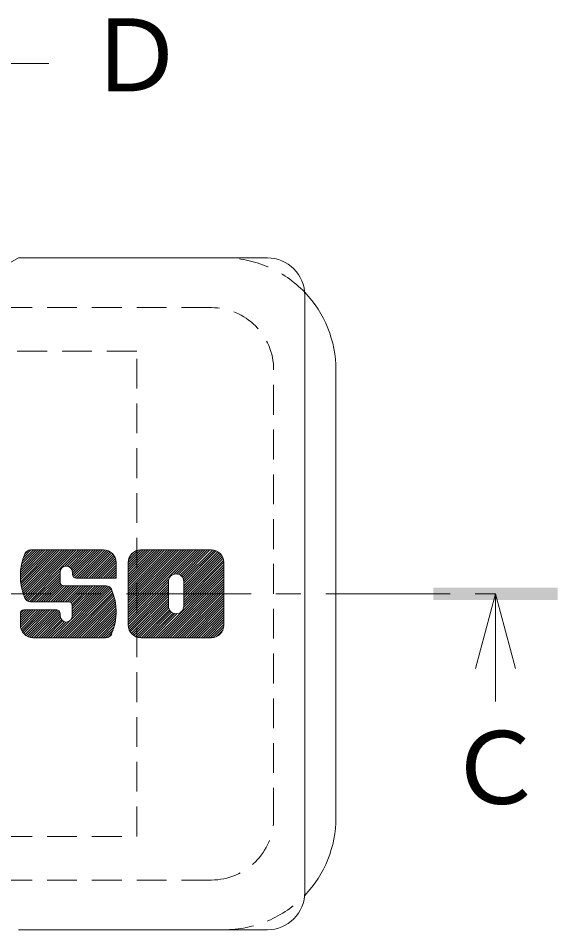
# Model space of a CAD drawing. Units: millimetres on the paper, enlarged 10 times, with parts at other scales. Extents: x -1532 to 1931, y -1938 to 1629.
# Drawn here: x 855.8 to 1072.5, y 1176.3 to 1542.6 of the extents above; entities that cross this region are included whole.
import ezdxf
from ezdxf.enums import TextEntityAlignment as Align

# ---------------------------------------------------------------- set-up
doc = ezdxf.new("R2010")
doc.units = ezdxf.units.MM
doc.header["$LTSCALE"] = 10
doc.linetypes.add('CHAIN1', pattern=[8, 5, -1, 1, -1])
doc.linetypes.add('DASHED1', pattern=[1.8, 1.2, -0.6])
for name, color, linetype, lineweight in [('D-5', 7, 'Continuous', 9), ('D-7', 6, 'Continuous', 9), ('D-8', 4, 'Continuous', 9)]:
    doc.layers.add(name, color=color, linetype=linetype, lineweight=lineweight)
doc.styles.add('ＭＳ ゴシック', font='')
doc.styles.get('ＭＳ ゴシック').set_extended_font_data('MS Gothic')

msp = doc.modelspace()

# ---------------------------------------------------------------- linework, layer by layer
at = {"layer": 'D-5', "color": 4}
for p, q in [((813.41, 1524.4), (868.11, 1524.4)), ((1047.51, 1311.29), (1039.51, 1281.29)), ((1047.51, 1311.29), (1047.51, 1268.05)), ((1047.51, 1311.29), (1055.51, 1281.29))]:
    msp.add_line(p, q, dxfattribs=at)
at = {"layer": 'D-5', "color": 4, "linetype": 'CHAIN1'}
msp.add_line((579.32, 1311.29), (1047.51, 1311.29), dxfattribs=at)
at = {"layer": 'D-5', "color": 4}
msp.add_solid([(1022.51, 1308.79), (1072.51, 1308.79), (1022.51, 1313.79), (1072.51, 1313.79)], dxfattribs=at)
at = {"layer": 'D-7'}
for p, q in [((838.42, 1436.29), (855.92, 1446.29)), ((955.91, 1446.29), (855.91, 1446.29)), ((970.91, 1191.29), (970.91, 1431.29)), ((983.41, 1221.29), (983.41, 1401.29)), ((856.68, 1318.9), (866.69, 1328.91)), ((856.68, 1317.95), (867.65, 1328.91)), ((856.72, 1319.9), (865.73, 1328.91)), ((856.72, 1317.03), (868.61, 1328.91)), ((856.8, 1316.14), (869.57, 1328.91)), ((856.81, 1320.95), (864.77, 1328.91)), ((856.9, 1315.29), (870.52, 1328.91)), ((856.95, 1322.05), (863.81, 1328.91)), ((857.03, 1314.46), (871.48, 1328.91)), ((857.17, 1323.23), (862.86, 1328.91)), ((857.19, 1313.66), (872.44, 1328.91)), ((857.37, 1312.89), (873.4, 1328.91)), ((857.48, 1324.49), (861.9, 1328.91)), ((857.58, 1312.13), (874.36, 1328.91)), ((857.81, 1311.4), (875.32, 1328.91)), ((857.9, 1325.88), (860.94, 1328.91)), ((858.05, 1310.69), (876.28, 1328.91)), ((858.32, 1309.99), (877.23, 1328.91)), ((858.5, 1327.43), (859.76, 1328.69)), ((858.61, 1309.33), (878.19, 1328.91)), ((859.03, 1308.79), (879.15, 1328.91)), ((859.58, 1308.39), (880.11, 1328.91)), ((890.11, 1328.91), (860.79, 1328.91)), ((874.57, 1322.41), (881.07, 1328.91)), ((875.54, 1322.43), (882.03, 1328.91)), ((876.26, 1322.18), (882.99, 1328.91)), ((876.81, 1321.78), (883.95, 1328.91)), ((877.24, 1321.25), (884.9, 1328.91)), ((877.51, 1320.56), (885.86, 1328.91)), ((877.58, 1319.67), (886.82, 1328.91)), ((877.62, 1318.75), (887.78, 1328.91)), ((877.94, 1318.12), (888.74, 1328.91)), ((878.49, 1317.71), (889.7, 1328.91)), ((879.33, 1317.59), (890.63, 1328.89)), ((880.29, 1317.59), (891.44, 1328.74)), ((881.25, 1317.59), (892.14, 1328.48)), ((882.21, 1317.59), (892.77, 1328.15)), ((883.16, 1317.59), (893.33, 1327.75)), ((884.12, 1317.59), (893.82, 1327.28)), ((885.08, 1317.59), (894.25, 1326.75)), ((886.04, 1317.59), (894.6, 1326.15)), ((900.03, 1323.91), (905.04, 1328.91)), ((900.03, 1322.95), (905.99, 1328.91)), ((900.03, 1321.99), (906.95, 1328.91)), ((900.03, 1321.03), (907.91, 1328.91)), ((900.03, 1320.07), (908.87, 1328.91)), ((900.03, 1319.11), (909.83, 1328.91)), ((900.03, 1318.16), (910.79, 1328.91)), ((900.03, 1317.2), (911.75, 1328.91)), ((900.03, 1316.24), (912.71, 1328.91)), ((900.03, 1315.28), (913.66, 1328.91)), ((900.03, 1314.32), (914.62, 1328.91)), ((900.03, 1313.36), (915.58, 1328.91)), ((900.03, 1312.4), (916.54, 1328.91)), ((900.03, 1311.44), (917.5, 1328.91)), ((900.03, 1310.49), (918.46, 1328.91)), ((900.03, 1309.53), (919.42, 1328.91)), ((900.03, 1308.57), (920.37, 1328.91)), ((900.03, 1307.61), (921.33, 1328.91)), ((900.03, 1306.65), (922.29, 1328.91)), ((900.03, 1305.69), (923.25, 1328.91)), ((900.03, 1304.73), (924.21, 1328.91)), ((900.03, 1303.78), (925.17, 1328.91)), ((900.03, 1302.82), (926.13, 1328.91)), ((900.03, 1301.86), (927.09, 1328.91)), ((900.15, 1324.99), (903.95, 1328.79)), ((900.87, 1326.66), (902.28, 1328.07)), ((933.38, 1328.91), (905.06, 1328.91)), ((918.28, 1319.15), (928.04, 1328.91)), ((919.39, 1319.3), (929, 1328.91)), ((920.19, 1319.14), (929.96, 1328.91)), ((920.85, 1318.84), (930.92, 1328.91)), ((921.38, 1318.42), (931.88, 1328.91)), ((921.81, 1317.89), (932.84, 1328.91)), ((922.13, 1317.25), (933.78, 1328.9)), ((922.3, 1316.46), (934.6, 1328.76)), ((922.31, 1315.51), (935.32, 1328.52)), ((922.31, 1314.55), (935.96, 1328.2)), ((922.31, 1313.59), (936.53, 1327.81)), ((922.31, 1312.63), (937.03, 1327.35)), ((922.31, 1311.67), (937.46, 1326.83)), ((922.31, 1310.71), (937.83, 1326.24)), ((887, 1317.59), (894.89, 1325.47)), ((887.96, 1317.59), (895.08, 1324.71)), ((888.92, 1317.59), (895.15, 1323.82)), ((889.87, 1317.59), (895.15, 1322.86)), ((895.15, 1323.88), (895.15, 1317.59)), ((900.03, 1298.71), (900.03, 1323.88)), ((922.31, 1309.76), (938.12, 1325.57)), ((922.31, 1308.8), (938.33, 1324.82)), ((922.31, 1307.84), (938.41, 1323.95)), ((922.31, 1306.88), (938.41, 1322.99)), ((938.41, 1323.88), (938.41, 1298.71)), ((860.28, 1308.13), (872.67, 1320.51)), ((861.19, 1308.08), (872.61, 1319.5)), ((872.61, 1316.01), (872.61, 1319.99)), ((877.58, 1319.1), (877.58, 1319.99)), ((890.83, 1317.59), (895.15, 1321.9)), ((891.79, 1317.59), (895.15, 1320.94)), ((892.75, 1317.59), (895.15, 1319.98)), ((893.71, 1317.59), (895.15, 1319.02)), ((911.02, 1293.67), (938.41, 1321.07)), ((911.98, 1293.67), (938.41, 1320.11)), ((912.94, 1293.67), (938.41, 1319.15)), ((922.27, 1305.88), (938.41, 1322.03)), ((862.15, 1308.08), (872.61, 1318.54)), ((863.11, 1308.08), (872.61, 1317.58)), ((864.07, 1308.08), (872.61, 1316.62)), ((865.03, 1308.08), (872.65, 1315.7)), ((879.09, 1317.59), (895.15, 1317.59)), ((894.67, 1317.59), (895.15, 1318.06)), ((900.03, 1300.9), (916.28, 1317.15)), ((900.03, 1299.94), (916.14, 1316.05)), ((900.03, 1298.98), (916.14, 1315.09)), ((913.9, 1293.67), (938.41, 1318.19)), ((914.85, 1293.67), (938.41, 1317.24)), ((915.81, 1293.67), (938.41, 1316.28)), ((916.14, 1306.37), (916.14, 1316.22)), ((916.77, 1293.67), (938.41, 1315.32)), ((922.31, 1306.37), (922.31, 1316.22)), ((865.98, 1308.08), (872.96, 1315.05)), ((866.94, 1308.08), (873.5, 1314.64)), ((867.9, 1308.08), (874.33, 1314.5)), ((868.86, 1308.08), (875.29, 1314.5)), ((869.82, 1308.08), (876.24, 1314.5)), ((870.76, 1293.67), (891.53, 1314.45)), ((870.78, 1308.08), (877.2, 1314.5)), ((871.71, 1293.67), (892.23, 1314.19)), ((871.74, 1308.08), (878.16, 1314.5)), ((872.67, 1293.67), (892.79, 1313.79)), ((872.69, 1308.08), (879.12, 1314.5)), ((873.63, 1293.67), (893.21, 1313.25)), ((873.65, 1308.08), (880.08, 1314.5)), ((874.12, 1314.5), (891.03, 1314.5)), ((874.59, 1293.67), (893.5, 1312.59)), ((874.61, 1308.08), (881.04, 1314.5)), ((875.55, 1293.67), (893.77, 1311.89)), ((875.57, 1308.08), (882, 1314.5)), ((876.45, 1308), (882.96, 1314.5)), ((877.01, 1300.88), (890.62, 1314.5)), ((877.05, 1307.64), (883.91, 1314.5)), ((877.42, 1307.05), (884.87, 1314.5)), ((877.5, 1306.17), (885.83, 1314.5)), ((877.5, 1305.21), (886.79, 1314.5)), ((877.5, 1304.25), (887.75, 1314.5)), ((877.5, 1303.29), (888.71, 1314.5)), ((877.5, 1302.33), (889.67, 1314.5)), ((900.07, 1298.06), (916.14, 1314.13)), ((900.24, 1297.27), (916.14, 1313.17)), ((900.5, 1296.58), (916.14, 1312.21)), ((917.73, 1293.67), (938.41, 1314.36)), ((918.69, 1293.67), (938.41, 1313.4)), ((919.65, 1293.67), (938.41, 1312.44)), ((920.61, 1293.67), (938.41, 1311.48)), ((875.99, 1308.08), (860.79, 1308.08)), ((876.51, 1293.67), (894.01, 1311.18)), ((877.47, 1293.67), (894.24, 1310.45)), ((878.42, 1293.67), (894.45, 1309.7)), ((879.38, 1293.67), (894.63, 1308.92)), ((880.34, 1293.67), (894.79, 1308.12)), ((900.84, 1295.96), (916.14, 1311.26)), ((901.26, 1295.42), (916.14, 1310.3)), ((901.73, 1294.93), (916.14, 1309.34)), ((902.28, 1294.52), (916.14, 1308.38)), ((921.56, 1293.67), (938.41, 1310.52)), ((922.52, 1293.67), (938.41, 1309.57)), ((923.48, 1293.67), (938.41, 1308.61)), ((856.67, 1302.6), (858.98, 1304.91)), ((856.67, 1301.64), (859.94, 1304.91)), ((856.67, 1300.68), (860.9, 1304.91)), ((856.67, 1299.73), (861.86, 1304.91)), ((856.67, 1298.77), (862.81, 1304.91)), ((856.68, 1303.57), (858.01, 1304.9)), ((856.74, 1297.88), (863.77, 1304.91)), ((856.94, 1297.11), (864.73, 1304.91)), ((857.22, 1296.43), (865.69, 1304.91)), ((857.58, 1295.83), (866.65, 1304.91)), ((858, 1295.3), (867.61, 1304.91)), ((858.18, 1304.91), (871.19, 1304.91)), ((858.49, 1294.83), (868.57, 1304.91)), ((859.05, 1294.43), (869.52, 1304.91)), ((859.68, 1294.1), (870.48, 1304.91)), ((860.39, 1293.85), (871.42, 1304.89)), ((861.2, 1293.7), (872.1, 1304.6)), ((862.13, 1293.67), (872.53, 1304.08)), ((877.5, 1306.57), (877.5, 1302.34)), ((881.3, 1293.67), (894.92, 1307.29)), ((882.26, 1293.67), (895.02, 1306.44)), ((883.22, 1293.67), (895.1, 1305.55)), ((884.18, 1293.67), (895.14, 1304.64)), ((902.89, 1294.17), (916.14, 1307.42)), ((903.58, 1293.9), (916.14, 1306.46)), ((904.36, 1293.72), (916.24, 1305.6)), ((905.27, 1293.67), (916.51, 1304.91)), ((906.23, 1293.67), (916.9, 1304.35)), ((924.44, 1293.67), (938.41, 1307.65)), ((925.4, 1293.67), (938.41, 1306.69)), ((926.36, 1293.67), (938.41, 1305.73)), ((927.32, 1293.67), (938.41, 1304.77)), ((856.67, 1303.4), (856.67, 1298.71)), ((863.09, 1293.67), (872.7, 1303.29)), ((864.05, 1293.67), (872.7, 1302.33)), ((865, 1293.67), (872.84, 1301.51)), ((865.96, 1293.67), (873.18, 1300.89)), ((869.8, 1293.67), (876.55, 1300.42)), ((872.7, 1303.4), (872.7, 1302.34)), ((885.14, 1293.67), (895.14, 1303.68)), ((886.09, 1293.67), (895.1, 1302.68)), ((887.05, 1293.67), (895.01, 1301.64)), ((888.01, 1293.67), (894.87, 1300.53)), ((907.18, 1293.67), (917.4, 1303.89)), ((908.14, 1293.67), (918.01, 1303.54)), ((909.1, 1293.67), (918.75, 1303.32)), ((910.06, 1293.67), (919.71, 1303.33)), ((928.28, 1293.67), (938.41, 1303.81)), ((929.23, 1293.67), (938.41, 1302.86)), ((930.19, 1293.67), (938.41, 1301.9)), ((931.15, 1293.67), (938.41, 1300.94)), ((866.92, 1293.67), (873.66, 1300.41)), ((867.88, 1293.67), (874.28, 1300.08)), ((868.84, 1293.67), (875.1, 1299.94)), ((888.97, 1293.67), (894.65, 1299.35)), ((889.93, 1293.67), (894.34, 1298.09)), ((932.11, 1293.67), (938.41, 1299.98)), ((933.07, 1293.67), (938.41, 1299.02)), ((934.08, 1293.72), (938.37, 1298.01)), ((891.03, 1293.67), (861.71, 1293.67)), ((890.89, 1293.67), (893.92, 1296.7)), ((892.07, 1293.9), (893.32, 1295.15)), ((933.38, 1293.67), (905.06, 1293.67)), ((935.41, 1294.1), (937.99, 1296.67)), ((855.92, 1176.29), (955.91, 1176.29))]:
    msp.add_line(p, q, dxfattribs=at)
at = {"layer": 'D-7', "linetype": 'DASHED1'}
for p, q in [((933.41, 1426.29), (813.41, 1426.29)), ((958.41, 1221.29), (958.41, 1401.29)), ((933.41, 1196.29), (813.41, 1196.29))]:
    msp.add_line(p, q, dxfattribs=at)
for centre, radius, start, end in [((938.41, 1401.29), 45, 43.8452, 90), ((933.41, 1401.29), 25, 0, 90), ((933.41, 1221.29), 25, 270, 0), ((938.41, 1221.29), 45, 270, 316.1547)]:
    msp.add_arc(centre, radius, start, end, dxfattribs=at)
at = {"layer": 'D-7'}
for centre, radius, start, end in [((955.91, 1431.29), 15, 0, 90), ((938.41, 1401.29), 45, 0, 43.8452), ((879.5, 1318.49), 22.82, 157.1011, 202.8989), ((860.79, 1326.4), 2.52, 90, 157.1011), ((890.11, 1323.88), 5.03, 0, 90), ((905.06, 1323.88), 5.03, 90, 180), ((933.38, 1323.88), 5.03, 0, 90), ((875.1, 1319.99), 2.48, 0, 180), ((879.09, 1319.1), 1.51, 180, 270), ((919.22, 1316.22), 3.08, 0, 180), ((874.12, 1316.01), 1.51, 180, 270), ((891.03, 1311.99), 2.52, 22.908, 90), ((872.34, 1304.09), 22.8, 337.092, 22.908), ((860.79, 1310.59), 2.52, 202.8989, 270), ((875.99, 1306.57), 1.51, 0, 90), ((858.18, 1303.4), 1.51, 90, 180), ((871.19, 1303.4), 1.51, 0, 90), ((919.22, 1306.37), 3.08, 180, 0), ((875.1, 1302.34), 2.4, 180, 0), ((861.71, 1298.71), 5.03, 180, 270), ((905.06, 1298.71), 5.03, 180, 270), ((933.38, 1298.71), 5.03, 270, 0), ((891.03, 1296.19), 2.52, 270, 337.092), ((938.41, 1221.29), 45, 316.1547, 0), ((955.91, 1191.29), 15, 270, 0)]:
    msp.add_arc(centre, radius, start, end, dxfattribs=at)
at = {"layer": 'D-8', "linetype": 'DASHED1'}
for p, q in [((903.41, 1408.79), (723.41, 1408.79)), ((903.41, 1213.79), (903.41, 1408.79)), ((723.41, 1213.79), (903.41, 1213.79))]:
    msp.add_line(p, q, dxfattribs=at)

# ---------------------------------------------------------------- texts
at = {"layer": 'D-5', "color": 2, "style": 'ＭＳ ゴシック'}
for s, p in [('Ｄ', (883.11, 1504.4)), ('Ｃ', (1027.51, 1218.05))]:
    msp.add_text(s, height=29.33, dxfattribs=at).set_placement(p, align=Align.BOTTOM_LEFT)

doc.saveas('drawing.dxf')
